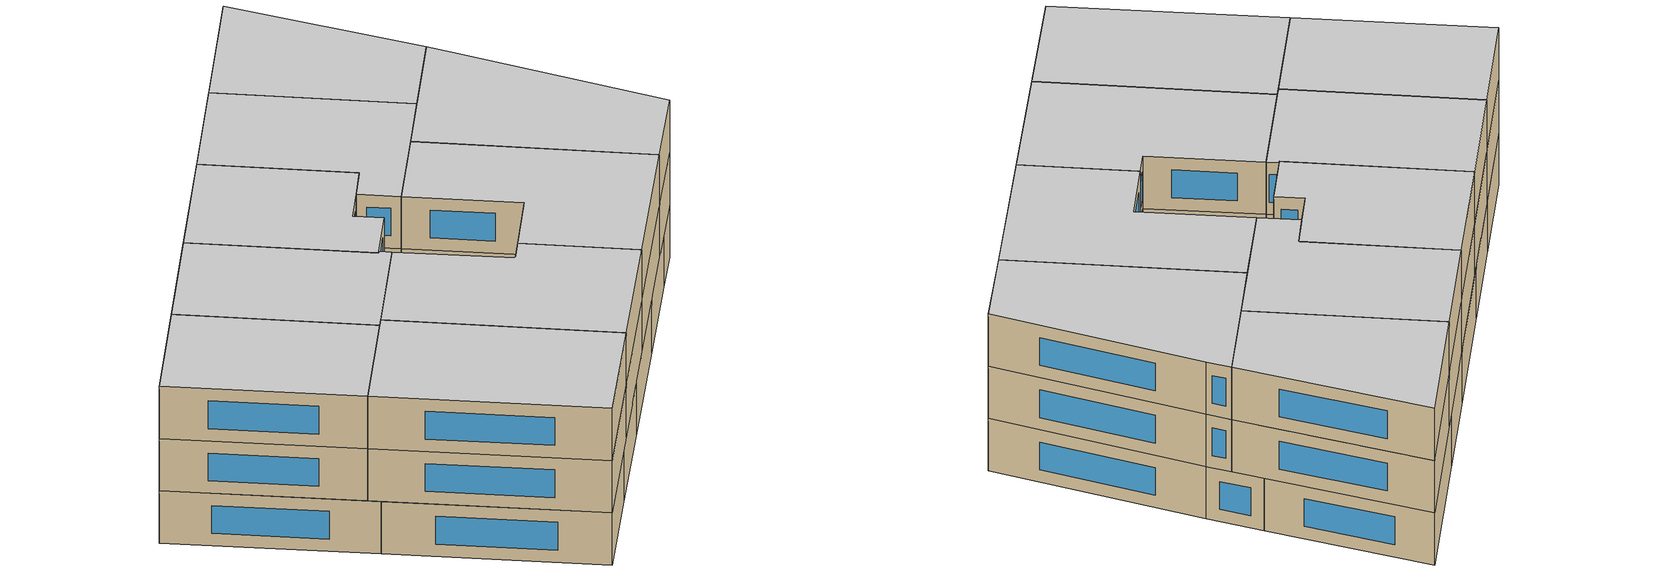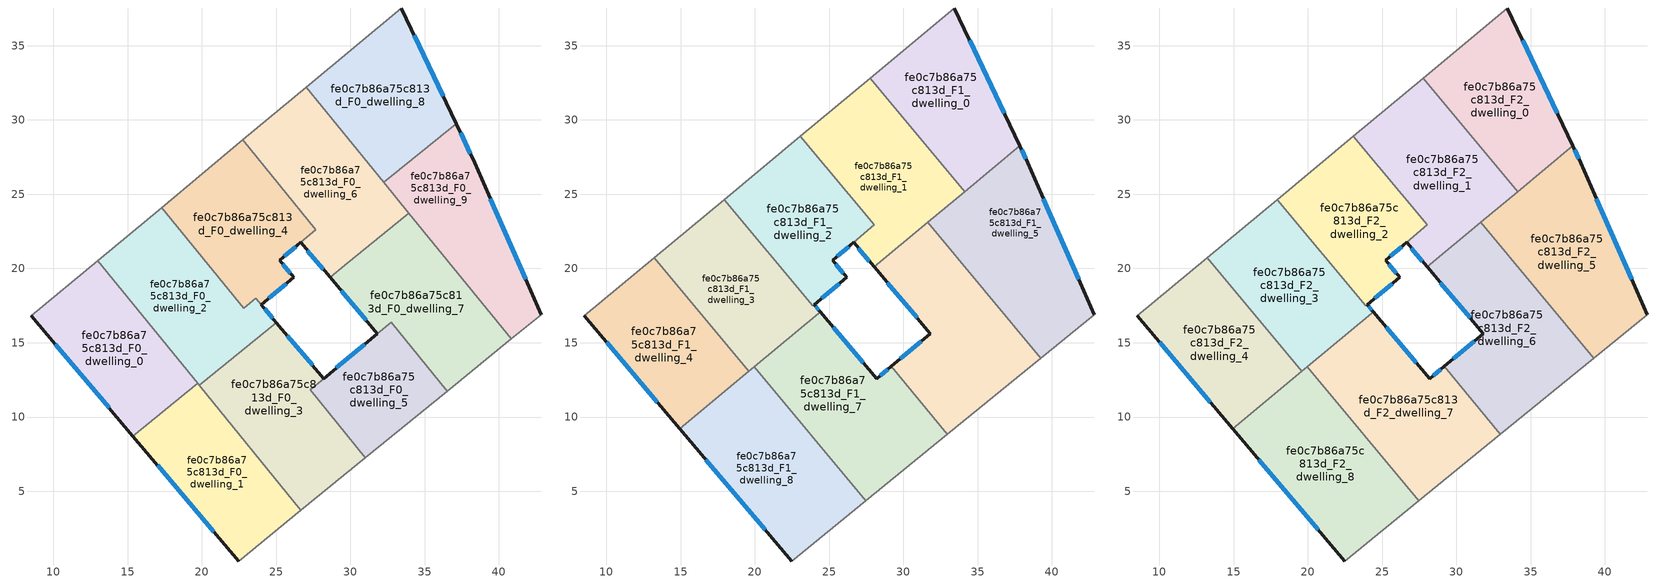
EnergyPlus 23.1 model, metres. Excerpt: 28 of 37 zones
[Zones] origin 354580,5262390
fe0c7b86a75c813d_F0_dwelling_0
 floor ground (EU_floor_Construction): 12.99,20.52 19.72,12.26 15.36,8.71 8.52,16.81 z0
 wall outside (EU_wall_Construction): 8.52,16.81 15.36,8.71 z0:3
 wall adiabatic (EU_wall_Construction): 12.99,20.52 8.52,16.81 z0:3
 wall to fe0c7b86a75c813d_F0_dwelling_1 (EU_wall_Construction): 15.36,8.71 19.72,12.26 z0:3
 wall to fe0c7b86a75c813d_F0_dwelling_2 (EU_wall_Construction): 19.72,12.26 12.99,20.52 z0:3
 window (EU_Window_Construction): 10.13,14.91 13.76,10.62 z0.7:2.3
 ceiling adiabatic (EU_roof_Construction): 19.72,12.26 19.26,12.81 14.94,9.22 15.36,8.72 z3
fe0c7b86a75c813d_F0_dwelling_1
 floor ground (EU_floor_Construction): 19.72,12.26 26.66,3.72 22.47,0.31 15.36,8.71 z0
 wall outside (EU_wall_Construction): 15.36,8.71 22.47,0.31 z0:3
 wall adiabatic (EU_wall_Construction): 22.47,0.31 26.66,3.72 z0:3
 wall to fe0c7b86a75c813d_F0_dwelling_3 (EU_wall_Construction): 26.66,3.72 19.82,12.13 z0:3
 wall to fe0c7b86a75c813d_F0_dwelling_2 (EU_wall_Construction): 19.82,12.13 19.71,12.26 z0:3
 window (EU_Window_Construction): 17.03,6.74 20.8,2.28 z0.7:2.3
 ceiling adiabatic (EU_roof_Construction): 26.66,3.72 19.72,12.26 15.36,8.72 22.47,0.31 z3
fe0c7b86a75c813d_F0_dwelling_2
 floor ground (EU_floor_Construction): 23.63,17.99 23.99,17.56 25.01,16.36 19.82,12.13 12.99,20.52 17.28,24.1 22.81,17.32 z0
 wall outside (EU_wall_Construction): 25.01,16.36 23.99,17.56 z0:3
 wall adiabatic (EU_wall_Construction): 17.28,24.1 12.99,20.52 z0:3
 wall to fe0c7b86a75c813d_F0_dwelling_4 (EU_wall_Construction): 23.99,17.56 23.63,17.99 22.81,17.32 17.28,24.1 z0:3
 wall to fe0c7b86a75c813d_F0_dwelling_3 (EU_wall_Construction): 19.82,12.13 25.01,16.36 z0:3
 window (EU_Window_Construction): 24.77,16.64 24.23,17.28 z0.7:2.3
fe0c7b86a75c813d_F0_dwelling_3
 floor ground (EU_floor_Construction): 28.2,12.58 27.28,11.82 31,7.25 26.66,3.72 19.82,12.13 25.01,16.36 z0
 wall outside (EU_wall_Construction): 28.2,12.58 25.01,16.36 z0:3
 wall to fe0c7b86a75c813d_F0_dwelling_5 (EU_wall_Construction): 31,7.25 27.28,11.82 28.2,12.58 z0:3
 wall adiabatic (EU_wall_Construction): 26.66,3.72 31,7.25 z0:3
 window (EU_Window_Construction): 27.45,13.47 25.76,15.47 z0.7:2.3
fe0c7b86a75c813d_F0_dwelling_4
 floor ground (EU_floor_Construction): 22.76,28.65 27.67,22.62 25.23,20.55 26.19,19.41 23.99,17.56 23.63,17.99 22.81,17.32 17.28,24.1 z0
 wall outside (EU_wall_Construction): 23.99,17.56 26.19,19.41 25.23,20.55 26.64,21.75 z0:3
 wall adiabatic (EU_wall_Construction): 22.76,28.65 17.28,24.1 z0:3
 wall to fe0c7b86a75c813d_F0_dwelling_6 (EU_wall_Construction): 26.64,21.75 27.67,22.62 22.76,28.65 z0:3
 window (EU_Window_Construction): 25.97,19.68 25.45,20.28 / 24.51,17.99 25.68,18.97 / 25.56,20.84 26.31,21.47 z0.7:2.3
fe0c7b86a75c813d_F0_dwelling_5
 floor ground (EU_floor_Construction): 32.74,16.39 36.52,11.75 31,7.25 27.28,11.82 z0
 wall outside (EU_wall_Construction): 31.81,15.62 28.2,12.59 z0:3
 wall to fe0c7b86a75c813d_F0_dwelling_7 (EU_wall_Construction): 36.52,11.75 32.74,16.39 31.82,15.62 z0:3
 wall adiabatic (EU_wall_Construction): 31,7.25 36.52,11.75 z0:3
 window (EU_Window_Construction): 30.97,14.91 29.05,13.3 z0.7:2.3
fe0c7b86a75c813d_F0_dwelling_6
 floor ground (EU_floor_Construction): 27.03,32.21 33.94,23.72 28.63,19.4 26.64,21.75 27.67,22.62 22.76,28.65 z0
 wall outside (EU_wall_Construction): 26.64,21.75 28.63,19.4 z0:3
 wall adiabatic (EU_wall_Construction): 27.03,32.21 22.76,28.65 z0:3
 wall to fe0c7b86a75c813d_F0_dwelling_8 (EU_wall_Construction): 32.25,25.79 27.03,32.21 z0:3
 wall to fe0c7b86a75c813d_F0_dwelling_7 (EU_wall_Construction): 28.63,19.39 29.63,20.21 33.94,23.72 z0:3
 wall to fe0c7b86a75c813d_F0_dwelling_9 (EU_wall_Construction): 33.94,23.72 32.25,25.79 z0:3
 window (EU_Window_Construction): 27.11,21.2 28.16,19.95 z0.7:2.3
fe0c7b86a75c813d_F0_dwelling_7
 floor ground (EU_floor_Construction): 33.94,23.72 40.83,15.26 36.52,11.75 32.74,16.39 31.82,15.62 28.63,19.39 29.63,20.21 z0
 wall outside (EU_wall_Construction): 28.63,19.39 31.82,15.62 z0:3
 wall adiabatic (EU_wall_Construction): 36.52,11.75 40.83,15.26 z0:3
 wall to fe0c7b86a75c813d_F0_dwelling_9 (EU_wall_Construction): 40.83,15.26 33.94,23.72 z0:3
 window (EU_Window_Construction): 29.38,18.51 31.07,16.51 z0.7:2.3
fe0c7b86a75c813d_F0_dwelling_8
 floor ground (EU_floor_Construction): 33.43,37.53 37.12,29.75 32.25,25.79 27.03,32.21 z0
 wall outside (EU_wall_Construction): 37.12,29.75 33.43,37.53 z0:3
 wall adiabatic (EU_wall_Construction): 33.43,37.53 27.03,32.21 z0:3
 wall to fe0c7b86a75c813d_F0_dwelling_9 (EU_wall_Construction): 32.25,25.79 37.12,29.75 z0:3
 window (EU_Window_Construction): 36.25,31.58 34.3,35.7 z0.7:2.3
fe0c7b86a75c813d_F0_dwelling_9
 floor ground (EU_floor_Construction): 38.37,27.1 42.84,16.89 40.83,15.26 32.25,25.79 37.12,29.75 z0
 wall outside (EU_wall_Construction): 42.84,16.89 38.37,27.1 37.12,29.75 z0:3
 wall adiabatic (EU_wall_Construction): 40.83,15.26 42.84,16.89 z0:3
 window (EU_Window_Construction): 38.08,27.72 37.41,29.13 / 41.79,19.29 39.42,24.7 z0.7:2.3
fe0c7b86a75c813d_F1_dwelling_0
 floor to fe0c7b86a75c813d_F0_dwelling_8 (EU_floor_Construction): 33.43,37.53 37.12,29.75 33.06,26.45 27.76,32.81 z3
 floor to fe0c7b86a75c813d_F0_dwelling_9 (EU_floor_Construction): 37.12,29.75 37.83,28.25 34.12,25.17 33.06,26.45 z3
 wall outside (EU_wall_Construction): 37.83,28.25 33.43,37.53 z3:6
 wall adiabatic (EU_wall_Construction): 33.43,37.53 27.76,32.81 z3:6
 wall to fe0c7b86a75c813d_F1_dwelling_1 (EU_wall_Construction): 27.76,32.81 34.12,25.17 z3:6
 wall to fe0c7b86a75c813d_F1_dwelling_5 (EU_wall_Construction): 34.12,25.17 37.83,28.25 z3:6
 window (EU_Window_Construction): 36.79,30.43 34.46,35.35 z3.7:5.3
fe0c7b86a75c813d_F1_dwelling_1
 floor to fe0c7b86a75c813d_F0_dwelling_6 (EU_floor_Construction): 27.03,32.21 33.31,24.5 28.03,20.11 26.64,21.75 27.67,22.62 28.04,22.94 23.07,28.91 z3
 floor to fe0c7b86a75c813d_F0_dwelling_8 (EU_floor_Construction): 27.76,32.81 33.06,26.45 32.25,25.79 27.03,32.21 z3
 floor to fe0c7b86a75c813d_F0_dwelling_9 (EU_floor_Construction): 33.06,26.45 34.12,25.17 33.31,24.5 32.25,25.79 z3
 wall outside (EU_wall_Construction): 26.64,21.75 28.03,20.11 z3:6
 wall to fe0c7b86a75c813d_F1_dwelling_2 (EU_wall_Construction): 23.07,28.91 28.04,22.94 26.64,21.75 z3:6
 wall adiabatic (EU_wall_Construction): 27.76,32.81 23.07,28.91 z3:6
 wall to fe0c7b86a75c813d_F1_dwelling_6 (EU_wall_Construction): 28.03,20.11 31.64,23.1 z3:6
 wall to fe0c7b86a75c813d_F1_dwelling_5 (EU_wall_Construction): 31.64,23.11 34.12,25.17 z3:6
 window (EU_Window_Construction): 26.97,21.37 27.71,20.49 z3.7:5.3
fe0c7b86a75c813d_F1_dwelling_2
 floor to fe0c7b86a75c813d_F0_dwelling_4 (EU_floor_Construction): 22.76,28.65 27.67,22.62 25.23,20.55 26.19,19.41 23.99,17.56 23.63,17.99 23.53,17.91 17.93,24.64 z3
 floor to fe0c7b86a75c813d_F0_dwelling_6 (EU_floor_Construction): 23.07,28.91 28.04,22.94 27.67,22.62 22.76,28.65 z3
 floor to fe0c7b86a75c813d_F0_dwelling_2 (EU_floor_Construction): 23.63,17.99 23.99,17.56 23.89,17.47 23.53,17.91 z3
 wall outside (EU_wall_Construction): 23.99,17.56 26.19,19.41 25.23,20.55 26.64,21.75 z3:6
 wall adiabatic (EU_wall_Construction): 23.07,28.91 17.93,24.64 z3:6
 wall to fe0c7b86a75c813d_F1_dwelling_3 (EU_wall_Construction): 23.89,17.47 23.99,17.56 / 17.93,24.64 23.89,17.48 z3:6
 window (EU_Window_Construction): 25.97,19.68 25.45,20.28 / 24.51,18 25.68,18.97 / 25.56,20.84 26.31,21.47 z3.7:5.3
fe0c7b86a75c813d_F1_dwelling_3
 floor to fe0c7b86a75c813d_F0_dwelling_2 (EU_floor_Construction): 23.53,17.91 23.89,17.47 23.99,17.56 24.4,17.08 24.29,16.99 19.6,13.09 13.24,20.74 17.29,24.1 22.81,17.32 z3
 floor to fe0c7b86a75c813d_F0_dwelling_4 (EU_floor_Construction): 17.93,24.64 23.53,17.91 22.81,17.32 17.29,24.1 z3
 wall outside (EU_wall_Construction): 24.4,17.08 23.99,17.56 z3:6
 wall to fe0c7b86a75c813d_F1_dwelling_4 (EU_wall_Construction): 13.24,20.74 19.6,13.09 z3:6
 wall adiabatic (EU_wall_Construction): 17.93,24.64 13.24,20.74 z3:6
 wall to fe0c7b86a75c813d_F1_dwelling_7 (EU_wall_Construction): 19.96,13.39 24.29,16.99 24.4,17.08 z3:6
 wall to fe0c7b86a75c813d_F1_dwelling_8 (EU_wall_Construction): 19.6,13.09 19.96,13.39 z3:6
 window (EU_Window_Construction): 24.3,17.19 24.09,17.45 z3.7:5.3
fe0c7b86a75c813d_F1_dwelling_4
 floor to fe0c7b86a75c813d_F0_dwelling_0 (EU_floor_Construction): 12.99,20.52 19.26,12.81 14.94,9.22 8.52,16.81 z3
 floor to fe0c7b86a75c813d_F0_dwelling_2 (EU_floor_Construction): 13.24,20.74 19.6,13.09 19.26,12.81 12.99,20.52 z3
 wall outside (EU_wall_Construction): 8.52,16.81 14.94,9.22 z3:6
 wall adiabatic (EU_wall_Construction): 13.24,20.74 8.52,16.81 z3:6
 wall to fe0c7b86a75c813d_F1_dwelling_8 (EU_wall_Construction): 14.94,9.22 19.6,13.09 z3:6
 window (EU_Window_Construction): 10.03,15.03 13.43,11 z3.7:5.3
fe0c7b86a75c813d_F1_dwelling_5
 floor to fe0c7b86a75c813d_F0_dwelling_9 (EU_floor_Construction): 38.37,27.1 42.84,16.89 40.83,15.26 33.31,24.5 37.83,28.25 z3
 floor to fe0c7b86a75c813d_F0_dwelling_6 (EU_floor_Construction): 33.31,24.5 33.94,23.72 32.26,22.35 31.64,23.1 z3
 floor to fe0c7b86a75c813d_F0_dwelling_7 (EU_floor_Construction): 33.94,23.72 40.83,15.26 39.24,13.96 32.26,22.35 z3
 wall outside (EU_wall_Construction): 42.84,16.89 38.37,27.1 37.83,28.25 z3:6
 wall adiabatic (EU_wall_Construction): 39.24,13.96 42.84,16.89 z3:6
 wall to fe0c7b86a75c813d_F1_dwelling_6 (EU_wall_Construction): 31.64,23.11 39.24,13.96 z3:6
 window (EU_Window_Construction): 38.24,27.37 37.95,27.98 / 41.79,19.29 39.42,24.7 z3.7:5.3
fe0c7b86a75c813d_F1_dwelling_6
 floor to fe0c7b86a75c813d_F0_dwelling_5 (EU_floor_Construction): 32.74,16.39 36.52,11.75 32.96,8.85 29.17,13.4 z3
 floor to fe0c7b86a75c813d_F0_dwelling_7 (EU_floor_Construction): 32.26,22.35 39.24,13.96 36.52,11.75 32.74,16.39 31.82,15.62 28.63,19.39 29.63,20.21 z3
 floor to fe0c7b86a75c813d_F0_dwelling_6 (EU_floor_Construction): 31.64,23.1 32.26,22.35 28.63,19.4 28.03,20.11 z3
 wall outside (EU_wall_Construction): 28.03,20.11 31.82,15.62 29.17,13.4 z3:6
 wall adiabatic (EU_wall_Construction): 32.96,8.85 39.24,13.96 z3:6
 wall to fe0c7b86a75c813d_F1_dwelling_7 (EU_wall_Construction): 29.17,13.4 32.96,8.85 z3:6
 window (EU_Window_Construction): 28.92,19.05 30.93,16.67 / 31.2,15.1 29.79,13.92 z3.7:5.3
fe0c7b86a75c813d_F1_dwelling_7
 floor to fe0c7b86a75c813d_F0_dwelling_3 (EU_floor_Construction): 28.2,12.58 27.28,11.82 31,7.26 27.46,4.37 20.53,12.71 25.01,16.36 z3
 floor to fe0c7b86a75c813d_F0_dwelling_5 (EU_floor_Construction): 29.17,13.4 32.96,8.85 31,7.26 27.28,11.82 z3
 floor to fe0c7b86a75c813d_F0_dwelling_2 (EU_floor_Construction): 24.4,17.08 25.01,16.36 20.53,12.71 19.96,13.39 z3
 wall outside (EU_wall_Construction): 29.17,13.4 28.2,12.58 24.4,17.08 z3:6
 wall adiabatic (EU_wall_Construction): 27.46,4.37 32.96,8.85 z3:6
 wall to fe0c7b86a75c813d_F1_dwelling_8 (EU_wall_Construction): 19.96,13.39 27.46,4.37 z3:6
 window (EU_Window_Construction): 27.31,13.64 25.29,16.03 / 28.94,13.21 28.43,12.78 z3.7:5.3
fe0c7b86a75c813d_F1_dwelling_8
 floor to fe0c7b86a75c813d_F0_dwelling_3 (EU_floor_Construction): 20.53,12.71 27.46,4.37 26.66,3.72 19.82,12.13 z3
 floor to fe0c7b86a75c813d_F0_dwelling_2 (EU_floor_Construction): 19.96,13.39 20.53,12.71 19.82,12.13 19.26,12.81 z3
 floor adiabatic (EU_floor_Construction): 19.26,12.81 26.66,3.72 27.46,4.37 22.47,0.31 14.94,9.22 z3
 wall outside (EU_wall_Construction): 14.94,9.22 22.47,0.31 z3:6
 wall adiabatic (EU_wall_Construction): 22.47,0.31 27.46,4.37 z3:6
 window (EU_Window_Construction): 16.71,7.12 20.7,2.4 z3.7:5.3
fe0c7b86a75c813d_F2_dwelling_0
 floor to fe0c7b86a75c813d_F1_dwelling_0 (EU_floor_Construction): 33.43,37.53 37.83,28.25 34.12,25.17 27.76,32.81 z6
 wall outside (EU_wall_Construction): 37.83,28.25 33.43,37.53 z6:9
 wall adiabatic (EU_wall_Construction): 33.43,37.53 27.76,32.81 z6:9
 wall to fe0c7b86a75c813d_F2_dwelling_1 (EU_wall_Construction): 27.76,32.81 34.12,25.17 z6:9
 wall to fe0c7b86a75c813d_F2_dwelling_5 (EU_wall_Construction): 34.12,25.17 37.83,28.25 z6:9
 window (EU_Window_Construction): 36.79,30.43 34.46,35.35 z6.7:8.3
 ceiling to fe0c7b86a75c813d_F3_dwelling_0 (EU_floor_Construction): 37.83,28.25 33.43,37.53 27.76,32.81 34.12,25.17 z9
fe0c7b86a75c813d_F2_dwelling_1
 floor to fe0c7b86a75c813d_F1_dwelling_1 (EU_floor_Construction): 27.76,32.81 34.12,25.17 28.03,20.11 26.64,21.75 28.04,22.94 23.07,28.91 z6
 wall outside (EU_wall_Construction): 26.64,21.75 28.03,20.11 z6:9
 wall to fe0c7b86a75c813d_F2_dwelling_2 (EU_wall_Construction): 23.07,28.91 28.04,22.94 26.64,21.75 z6:9
 wall adiabatic (EU_wall_Construction): 27.76,32.81 23.07,28.91 z6:9
 wall to fe0c7b86a75c813d_F2_dwelling_6 (EU_wall_Construction): 28.03,20.11 31.64,23.1 z6:9
 wall to fe0c7b86a75c813d_F2_dwelling_5 (EU_wall_Construction): 31.64,23.11 34.12,25.17 z6:9
 window (EU_Window_Construction): 26.97,21.37 27.71,20.49 z6.7:8.3
 ceiling to fe0c7b86a75c813d_F3_dwelling_1 (EU_floor_Construction): 34.12,25.17 27.76,32.81 23.07,28.91 28.04,22.94 26.64,21.75 28.03,20.11 z9
fe0c7b86a75c813d_F2_dwelling_2
 floor to fe0c7b86a75c813d_F1_dwelling_2 (EU_floor_Construction): 23.07,28.91 28.04,22.94 25.23,20.55 26.19,19.41 23.99,17.56 23.89,17.47 17.93,24.64 z6
 wall outside (EU_wall_Construction): 23.99,17.56 26.19,19.41 25.23,20.55 26.64,21.75 z6:9
 wall adiabatic (EU_wall_Construction): 23.07,28.91 17.93,24.64 z6:9
 wall to fe0c7b86a75c813d_F2_dwelling_3 (EU_wall_Construction): 23.89,17.47 23.99,17.56 / 17.93,24.64 23.89,17.48 z6:9
 window (EU_Window_Construction): 25.97,19.68 25.45,20.28 / 24.51,18 25.68,18.97 / 25.56,20.84 26.31,21.47 z6.7:8.3
 ceiling to fe0c7b86a75c813d_F3_dwelling_2 (EU_floor_Construction): 26.19,19.41 25.23,20.55 28.04,22.94 23.07,28.91 17.93,24.64 23.89,17.47 23.99,17.56 z9
fe0c7b86a75c813d_F2_dwelling_3
 floor to fe0c7b86a75c813d_F1_dwelling_3 (EU_floor_Construction): 17.93,24.64 23.89,17.47 23.99,17.56 24.4,17.08 24.29,16.99 19.6,13.09 13.24,20.74 z6
 wall outside (EU_wall_Construction): 24.4,17.08 23.99,17.56 z6:9
 wall to fe0c7b86a75c813d_F2_dwelling_4 (EU_wall_Construction): 13.24,20.74 19.6,13.09 z6:9
 wall adiabatic (EU_wall_Construction): 17.93,24.64 13.24,20.74 z6:9
 wall to fe0c7b86a75c813d_F2_dwelling_7 (EU_wall_Construction): 19.96,13.39 24.29,16.99 24.4,17.08 z6:9
 wall to fe0c7b86a75c813d_F2_dwelling_8 (EU_wall_Construction): 19.6,13.09 19.96,13.39 z6:9
 window (EU_Window_Construction): 24.3,17.19 24.09,17.45 z6.7:8.3
 ceiling to fe0c7b86a75c813d_F3_dwelling_3 (EU_floor_Construction): 24.29,16.99 24.4,17.08 23.99,17.56 23.89,17.47 17.93,24.64 13.24,20.74 19.6,13.09 z9
fe0c7b86a75c813d_F2_dwelling_4
 floor to fe0c7b86a75c813d_F1_dwelling_4 (EU_floor_Construction): 13.24,20.74 19.6,13.09 14.94,9.22 8.52,16.81 z6
 wall outside (EU_wall_Construction): 8.52,16.81 14.94,9.22 z6:9
 wall adiabatic (EU_wall_Construction): 13.24,20.74 8.52,16.81 z6:9
 wall to fe0c7b86a75c813d_F2_dwelling_8 (EU_wall_Construction): 14.94,9.22 19.6,13.09 z6:9
 window (EU_Window_Construction): 10.03,15.03 13.43,11 z6.7:8.3
 ceiling to fe0c7b86a75c813d_F3_dwelling_4 (EU_floor_Construction): 19.6,13.09 13.24,20.74 8.52,16.81 14.94,9.22 z9
fe0c7b86a75c813d_F2_dwelling_5
 floor to fe0c7b86a75c813d_F1_dwelling_5 (EU_floor_Construction): 38.37,27.1 42.84,16.89 39.24,13.96 31.64,23.11 37.83,28.25 z6
 wall outside (EU_wall_Construction): 42.84,16.89 38.37,27.1 37.83,28.25 z6:9
 wall adiabatic (EU_wall_Construction): 39.24,13.96 42.84,16.89 z6:9
 wall to fe0c7b86a75c813d_F2_dwelling_6 (EU_wall_Construction): 31.64,23.11 39.24,13.96 z6:9
 window (EU_Window_Construction): 38.24,27.37 37.95,27.98 / 41.79,19.29 39.42,24.7 z6.7:8.3
 ceiling to fe0c7b86a75c813d_F3_dwelling_5 (EU_floor_Construction): 42.84,16.89 38.37,27.1 37.83,28.25 31.64,23.11 39.24,13.96 z9
fe0c7b86a75c813d_F2_dwelling_6
 floor to fe0c7b86a75c813d_F1_dwelling_6 (EU_floor_Construction): 31.64,23.11 39.24,13.96 32.96,8.85 29.17,13.4 31.82,15.62 28.03,20.11 z6
 wall outside (EU_wall_Construction): 28.03,20.11 31.82,15.62 29.17,13.4 z6:9
 wall adiabatic (EU_wall_Construction): 32.96,8.85 39.24,13.96 z6:9
 wall to fe0c7b86a75c813d_F2_dwelling_7 (EU_wall_Construction): 29.17,13.4 32.96,8.85 z6:9
 window (EU_Window_Construction): 28.92,19.05 30.93,16.67 / 31.2,15.1 29.79,13.92 z6.7:8.3
 ceiling to fe0c7b86a75c813d_F3_dwelling_6 (EU_floor_Construction): 39.24,13.96 31.64,23.11 28.03,20.11 31.82,15.62 29.17,13.4 32.96,8.85 z9
fe0c7b86a75c813d_F2_dwelling_7
 floor to fe0c7b86a75c813d_F1_dwelling_7 (EU_floor_Construction): 29.17,13.4 32.96,8.85 27.46,4.37 19.96,13.39 24.4,17.08 28.2,12.58 z6
 wall outside (EU_wall_Construction): 29.17,13.4 28.2,12.58 24.4,17.08 z6:9
 wall adiabatic (EU_wall_Construction): 27.46,4.37 32.96,8.85 z6:9
 wall to fe0c7b86a75c813d_F2_dwelling_8 (EU_wall_Construction): 19.96,13.39 27.46,4.37 z6:9
 window (EU_Window_Construction): 27.31,13.64 25.29,16.03 / 28.94,13.21 28.43,12.78 z6.7:8.3
 ceiling to fe0c7b86a75c813d_F3_dwelling_7 (EU_floor_Construction): 32.96,8.85 29.17,13.4 28.2,12.58 24.4,17.08 19.96,13.39 27.46,4.37 z9
fe0c7b86a75c813d_F2_dwelling_8
 floor to fe0c7b86a75c813d_F1_dwelling_8 (EU_floor_Construction): 19.96,13.39 27.46,4.37 22.47,0.31 14.94,9.22 z6
 wall outside (EU_wall_Construction): 14.94,9.22 22.47,0.31 z6:9
 wall adiabatic (EU_wall_Construction): 22.47,0.31 27.46,4.37 z6:9
 window (EU_Window_Construction): 16.71,7.12 20.7,2.4 z6.7:8.3
 ceiling to fe0c7b86a75c813d_F3_dwelling_8 (EU_floor_Construction): 27.46,4.37 19.96,13.39 14.94,9.22 22.47,0.31 z9
[Building]
EU S2 Campaign: North Axis=0; Terrain=City; Solar Distribution=FullExterior
[Site:Location]
Budapest.Ferenc.Liszt.Intl.AP: Latitude=47.437; Longitude=19.256; Time Zone=1; Elevation=185
[SizingPeriod:WeatherFileDays]
AnnualSizingPeriod: Begin Month=1; Begin Day of Month=1; End Month=12; End Day of Month=31; Day of Week for Start Day=Monday; Use Weather File Daylight Saving Period=No; Use Weather File Rain and Snow Indicators=No
[MATERIAL]
EU_InternalMass_Material: Roughness=MediumRough; Thickness=0.1; Conductivity=1; Density=1800; Specific Heat=900; Thermal Absorptance=0.9; Solar Absorptance=0.7; Visible Absorptance=0.7
[MATERIAL:NOMASS] Roughness=MediumRough; Thermal Absorptance=0.9; Solar Absorptance=0.7; Visible Absorptance=0.7
Name | Thermal Resistance
EU_wall_NoMass | 0.832559
EU_roof_NoMass | 1.39638
EU_floor_NoMass | 0.872794
[WINDOWMATERIAL:SIMPLEGLAZINGSYSTEM]
EU_Window_SimpleGlazing: UFactor=2.79869; Solar Heat Gain Coefficient=0.75; Visible Transmittance=0.75
[CONSTRUCTION]
EU_wall_Construction: EU_wall_NoMass
EU_roof_Construction: EU_roof_NoMass
EU_floor_Construction: EU_floor_NoMass
EU_Window_Construction: EU_Window_SimpleGlazing
EU_InternalMass_Construction: EU_InternalMass_Material
[ZONE] Type=1; Multiplier=1; Ceiling Height=autocalculate; Floor Area=autocalculate; Part of Total Floor Area=Yes
Name | Volume
fe0c7b86a75c813d_F0_dwelling_0 | 181.958
fe0c7b86a75c813d_F1_dwelling_0; fe0c7b86a75c813d_F2_dwelling_0 | 181.955
fe0c7b86a75c813d_F0_dwelling_1 | 181.969
fe0c7b86a75c813d_F1_dwelling_1; fe0c7b86a75c813d_F2_dwelling_1 | 193.809
fe0c7b86a75c813d_F0_dwelling_2 | 188.947
fe0c7b86a75c813d_F1_dwelling_2; fe0c7b86a75c813d_F2_dwelling_2 | 169.833
fe0c7b86a75c813d_F0_dwelling_3 | 198.896
fe0c7b86a75c813d_F1_dwelling_3; fe0c7b86a75c813d_F2_dwelling_3 | 182.23
fe0c7b86a75c813d_F0_dwelling_4 | 182.465
fe0c7b86a75c813d_F1_dwelling_4; fe0c7b86a75c813d_F2_dwelling_4 | 181.932
fe0c7b86a75c813d_F0_dwelling_5 | 126.778
fe0c7b86a75c813d_F1_dwelling_5; fe0c7b86a75c813d_F2_dwelling_5 | 227.448
fe0c7b86a75c813d_F0_dwelling_6 | 194.213
fe0c7b86a75c813d_F1_dwelling_6; fe0c7b86a75c813d_F2_dwelling_6 | 227.433
fe0c7b86a75c813d_F0_dwelling_7 | 200.399
fe0c7b86a75c813d_F1_dwelling_7; fe0c7b86a75c813d_F2_dwelling_7 | 227.423
fe0c7b86a75c813d_F0_dwelling_8 | 181.935
fe0c7b86a75c813d_F1_dwelling_8; fe0c7b86a75c813d_F2_dwelling_8 | 227.442
fe0c7b86a75c813d_F0_dwelling_9 | 181.937
[INTERNALMASS] Construction=EU_InternalMass_Construction
Name | Zone or ZoneList | Surface Area
fe0c7b86a75c813d_F0_dwelling_0_EU_InternalMass | fe0c7b86a75c813d_F0_dwelling_0 | 60.6526
fe0c7b86a75c813d_F0_dwelling_1_EU_InternalMass | fe0c7b86a75c813d_F0_dwelling_1 | 60.6565
fe0c7b86a75c813d_F0_dwelling_2_EU_InternalMass | fe0c7b86a75c813d_F0_dwelling_2 | 63
fe0c7b86a75c813d_F0_dwelling_3_EU_InternalMass | fe0c7b86a75c813d_F0_dwelling_3 | 66.2989
fe0c7b86a75c813d_F0_dwelling_4_EU_InternalMass | fe0c7b86a75c813d_F0_dwelling_4 | 60.8224
fe0c7b86a75c813d_F0_dwelling_5_EU_InternalMass | fe0c7b86a75c813d_F0_dwelling_5 | 42.2548
fe0c7b86a75c813d_F0_dwelling_6_EU_InternalMass | fe0c7b86a75c813d_F0_dwelling_6 | 64.7386
fe0c7b86a75c813d_F0_dwelling_7_EU_InternalMass | fe0c7b86a75c813d_F0_dwelling_7 | 66.8032
fe0c7b86a75c813d_F0_dwelling_8_EU_InternalMass | fe0c7b86a75c813d_F0_dwelling_8 | 60.6449
fe0c7b86a75c813d_F0_dwelling_9_EU_InternalMass | fe0c7b86a75c813d_F0_dwelling_9 | 60.6453
fe0c7b86a75c813d_F1_dwelling_0_EU_InternalMass | fe0c7b86a75c813d_F1_dwelling_0 | 60.6516
fe0c7b86a75c813d_F1_dwelling_1_EU_InternalMass | fe0c7b86a75c813d_F1_dwelling_1 | 64.6031
fe0c7b86a75c813d_F1_dwelling_2_EU_InternalMass | fe0c7b86a75c813d_F1_dwelling_2 | 56.6114
fe0c7b86a75c813d_F1_dwelling_3_EU_InternalMass | fe0c7b86a75c813d_F1_dwelling_3 | 60.7434
fe0c7b86a75c813d_F1_dwelling_4_EU_InternalMass | fe0c7b86a75c813d_F1_dwelling_4 | 60.6442
fe0c7b86a75c813d_F1_dwelling_5_EU_InternalMass | fe0c7b86a75c813d_F1_dwelling_5 | 75.8161
fe0c7b86a75c813d_F1_dwelling_6_EU_InternalMass | fe0c7b86a75c813d_F1_dwelling_6 | 75.8111
fe0c7b86a75c813d_F1_dwelling_7_EU_InternalMass | fe0c7b86a75c813d_F1_dwelling_7 | 75.8075
fe0c7b86a75c813d_F1_dwelling_8_EU_InternalMass | fe0c7b86a75c813d_F1_dwelling_8 | 75.8138
fe0c7b86a75c813d_F2_dwelling_0_EU_InternalMass | fe0c7b86a75c813d_F2_dwelling_0 | 60.6516
fe0c7b86a75c813d_F2_dwelling_1_EU_InternalMass | fe0c7b86a75c813d_F2_dwelling_1 | 64.6031
fe0c7b86a75c813d_F2_dwelling_2_EU_InternalMass | fe0c7b86a75c813d_F2_dwelling_2 | 56.6114
fe0c7b86a75c813d_F2_dwelling_3_EU_InternalMass | fe0c7b86a75c813d_F2_dwelling_3 | 60.7434
fe0c7b86a75c813d_F2_dwelling_4_EU_InternalMass | fe0c7b86a75c813d_F2_dwelling_4 | 60.6442
fe0c7b86a75c813d_F2_dwelling_5_EU_InternalMass | fe0c7b86a75c813d_F2_dwelling_5 | 75.8161
fe0c7b86a75c813d_F2_dwelling_6_EU_InternalMass | fe0c7b86a75c813d_F2_dwelling_6 | 75.8111
fe0c7b86a75c813d_F2_dwelling_7_EU_InternalMass | fe0c7b86a75c813d_F2_dwelling_7 | 75.8075
fe0c7b86a75c813d_F2_dwelling_8_EU_InternalMass | fe0c7b86a75c813d_F2_dwelling_8 | 75.8138
[OTHEREQUIPMENT] Fuel Type=Electricity; Design Level Calculation Method=Watts/Area; Power per Zone Floor Area=1; Fraction Latent=0; Fraction Radiant=0; Fraction Lost=0; Carbon Dioxide Generation Rate=0; EndUse Subcategory=EU_Step8_InternalGains
Name | Zone or ZoneList or Space or SpaceList | Schedule
EU_Step8_InternalGain_fe0c7b86a75c813d_F0_dwelling_0_f000 | fe0c7b86a75c813d_F0_dwelling_0 | EU_Step8_GainSchedule_fe0c7b86a75c813d_F0_dwelling_0_f000
EU_Step8_InternalGain_fe0c7b86a75c813d_F0_dwelling_1_f000 | fe0c7b86a75c813d_F0_dwelling_1 | EU_Step8_GainSchedule_fe0c7b86a75c813d_F0_dwelling_1_f000
EU_Step8_InternalGain_fe0c7b86a75c813d_F0_dwelling_2_f000 | fe0c7b86a75c813d_F0_dwelling_2 | EU_Step8_GainSchedule_fe0c7b86a75c813d_F0_dwelling_2_f000
EU_Step8_InternalGain_fe0c7b86a75c813d_F0_dwelling_3_f000 | fe0c7b86a75c813d_F0_dwelling_3 | EU_Step8_GainSchedule_fe0c7b86a75c813d_F0_dwelling_3_f000
EU_Step8_InternalGain_fe0c7b86a75c813d_F0_dwelling_4_f000 | fe0c7b86a75c813d_F0_dwelling_4 | EU_Step8_GainSchedule_fe0c7b86a75c813d_F0_dwelling_4_f000
EU_Step8_InternalGain_fe0c7b86a75c813d_F0_dwelling_5_f000 | fe0c7b86a75c813d_F0_dwelling_5 | EU_Step8_GainSchedule_fe0c7b86a75c813d_F0_dwelling_5_f000
EU_Step8_InternalGain_fe0c7b86a75c813d_F0_dwelling_6_f000 | fe0c7b86a75c813d_F0_dwelling_6 | EU_Step8_GainSchedule_fe0c7b86a75c813d_F0_dwelling_6_f000
EU_Step8_InternalGain_fe0c7b86a75c813d_F0_dwelling_7_f000 | fe0c7b86a75c813d_F0_dwelling_7 | EU_Step8_GainSchedule_fe0c7b86a75c813d_F0_dwelling_7_f000
EU_Step8_InternalGain_fe0c7b86a75c813d_F0_dwelling_8_f000 | fe0c7b86a75c813d_F0_dwelling_8 | EU_Step8_GainSchedule_fe0c7b86a75c813d_F0_dwelling_8_f000
EU_Step8_InternalGain_fe0c7b86a75c813d_F0_dwelling_9_f000 | fe0c7b86a75c813d_F0_dwelling_9 | EU_Step8_GainSchedule_fe0c7b86a75c813d_F0_dwelling_9_f000
EU_Step8_InternalGain_fe0c7b86a75c813d_F1_dwelling_0_f000 | fe0c7b86a75c813d_F1_dwelling_0 | EU_Step8_GainSchedule_fe0c7b86a75c813d_F1_dwelling_0_f000
EU_Step8_InternalGain_fe0c7b86a75c813d_F1_dwelling_1_f000 | fe0c7b86a75c813d_F1_dwelling_1 | EU_Step8_GainSchedule_fe0c7b86a75c813d_F1_dwelling_1_f000
EU_Step8_InternalGain_fe0c7b86a75c813d_F1_dwelling_2_f000 | fe0c7b86a75c813d_F1_dwelling_2 | EU_Step8_GainSchedule_fe0c7b86a75c813d_F1_dwelling_2_f000
EU_Step8_InternalGain_fe0c7b86a75c813d_F1_dwelling_3_f000 | fe0c7b86a75c813d_F1_dwelling_3 | EU_Step8_GainSchedule_fe0c7b86a75c813d_F1_dwelling_3_f000
EU_Step8_InternalGain_fe0c7b86a75c813d_F1_dwelling_4_f000 | fe0c7b86a75c813d_F1_dwelling_4 | EU_Step8_GainSchedule_fe0c7b86a75c813d_F1_dwelling_4_f000
EU_Step8_InternalGain_fe0c7b86a75c813d_F1_dwelling_5_f000 | fe0c7b86a75c813d_F1_dwelling_5 | EU_Step8_GainSchedule_fe0c7b86a75c813d_F1_dwelling_5_f000
EU_Step8_InternalGain_fe0c7b86a75c813d_F1_dwelling_6_f000 | fe0c7b86a75c813d_F1_dwelling_6 | EU_Step8_GainSchedule_fe0c7b86a75c813d_F1_dwelling_6_f000
EU_Step8_InternalGain_fe0c7b86a75c813d_F1_dwelling_7_f000 | fe0c7b86a75c813d_F1_dwelling_7 | EU_Step8_GainSchedule_fe0c7b86a75c813d_F1_dwelling_7_f000
EU_Step8_InternalGain_fe0c7b86a75c813d_F1_dwelling_8_f000 | fe0c7b86a75c813d_F1_dwelling_8 | EU_Step8_GainSchedule_fe0c7b86a75c813d_F1_dwelling_8_f000
EU_Step8_InternalGain_fe0c7b86a75c813d_F2_dwelling_0_f000 | fe0c7b86a75c813d_F2_dwelling_0 | EU_Step8_GainSchedule_fe0c7b86a75c813d_F2_dwelling_0_f000
EU_Step8_InternalGain_fe0c7b86a75c813d_F2_dwelling_1_f000 | fe0c7b86a75c813d_F2_dwelling_1 | EU_Step8_GainSchedule_fe0c7b86a75c813d_F2_dwelling_1_f000
EU_Step8_InternalGain_fe0c7b86a75c813d_F2_dwelling_2_f000 | fe0c7b86a75c813d_F2_dwelling_2 | EU_Step8_GainSchedule_fe0c7b86a75c813d_F2_dwelling_2_f000
EU_Step8_InternalGain_fe0c7b86a75c813d_F2_dwelling_3_f000 | fe0c7b86a75c813d_F2_dwelling_3 | EU_Step8_GainSchedule_fe0c7b86a75c813d_F2_dwelling_3_f000
EU_Step8_InternalGain_fe0c7b86a75c813d_F2_dwelling_4_f000 | fe0c7b86a75c813d_F2_dwelling_4 | EU_Step8_GainSchedule_fe0c7b86a75c813d_F2_dwelling_4_f000
EU_Step8_InternalGain_fe0c7b86a75c813d_F2_dwelling_5_f000 | fe0c7b86a75c813d_F2_dwelling_5 | EU_Step8_GainSchedule_fe0c7b86a75c813d_F2_dwelling_5_f000
EU_Step8_InternalGain_fe0c7b86a75c813d_F2_dwelling_6_f000 | fe0c7b86a75c813d_F2_dwelling_6 | EU_Step8_GainSchedule_fe0c7b86a75c813d_F2_dwelling_6_f000
EU_Step8_InternalGain_fe0c7b86a75c813d_F2_dwelling_7_f000 | fe0c7b86a75c813d_F2_dwelling_7 | EU_Step8_GainSchedule_fe0c7b86a75c813d_F2_dwelling_7_f000
EU_Step8_InternalGain_fe0c7b86a75c813d_F2_dwelling_8_f000 | fe0c7b86a75c813d_F2_dwelling_8 | EU_Step8_GainSchedule_fe0c7b86a75c813d_F2_dwelling_8_f000
[ZONEVENTILATION:DESIGNFLOWRATE] Schedule=EU_AlwaysOn; Design Flow Rate Calculation Method=AirChanges/Hour; Air Changes per Hour=0.475469; Ventilation Type=Natural; Fan Pressure Rise=0; Fan Total Efficiency=1; Constant Term Coefficient=1; Temperature Term Coefficient=0; Velocity Term Coefficient=0; Velocity Squared Term Coefficient=0; Minimum Indoor Temperature=-100; Maximum Indoor Temperature=100; Delta Temperature=-100; Minimum Outdoor Temperature=-100; Maximum Outdoor Temperature=100; Maximum Wind Speed=40
Name | Zone or ZoneList or Space or SpaceList
EU_ConstantAir_fe0c7b86a75c813d_F0_dwelling_0 | fe0c7b86a75c813d_F0_dwelling_0
EU_ConstantAir_fe0c7b86a75c813d_F0_dwelling_1 | fe0c7b86a75c813d_F0_dwelling_1
EU_ConstantAir_fe0c7b86a75c813d_F0_dwelling_2 | fe0c7b86a75c813d_F0_dwelling_2
EU_ConstantAir_fe0c7b86a75c813d_F0_dwelling_3 | fe0c7b86a75c813d_F0_dwelling_3
EU_ConstantAir_fe0c7b86a75c813d_F0_dwelling_4 | fe0c7b86a75c813d_F0_dwelling_4
EU_ConstantAir_fe0c7b86a75c813d_F0_dwelling_5 | fe0c7b86a75c813d_F0_dwelling_5
EU_ConstantAir_fe0c7b86a75c813d_F0_dwelling_6 | fe0c7b86a75c813d_F0_dwelling_6
EU_ConstantAir_fe0c7b86a75c813d_F0_dwelling_7 | fe0c7b86a75c813d_F0_dwelling_7
EU_ConstantAir_fe0c7b86a75c813d_F0_dwelling_8 | fe0c7b86a75c813d_F0_dwelling_8
EU_ConstantAir_fe0c7b86a75c813d_F0_dwelling_9 | fe0c7b86a75c813d_F0_dwelling_9
EU_ConstantAir_fe0c7b86a75c813d_F1_dwelling_0 | fe0c7b86a75c813d_F1_dwelling_0
EU_ConstantAir_fe0c7b86a75c813d_F1_dwelling_1 | fe0c7b86a75c813d_F1_dwelling_1
EU_ConstantAir_fe0c7b86a75c813d_F1_dwelling_2 | fe0c7b86a75c813d_F1_dwelling_2
EU_ConstantAir_fe0c7b86a75c813d_F1_dwelling_3 | fe0c7b86a75c813d_F1_dwelling_3
EU_ConstantAir_fe0c7b86a75c813d_F1_dwelling_4 | fe0c7b86a75c813d_F1_dwelling_4
EU_ConstantAir_fe0c7b86a75c813d_F1_dwelling_5 | fe0c7b86a75c813d_F1_dwelling_5
EU_ConstantAir_fe0c7b86a75c813d_F1_dwelling_6 | fe0c7b86a75c813d_F1_dwelling_6
EU_ConstantAir_fe0c7b86a75c813d_F1_dwelling_7 | fe0c7b86a75c813d_F1_dwelling_7
EU_ConstantAir_fe0c7b86a75c813d_F1_dwelling_8 | fe0c7b86a75c813d_F1_dwelling_8
EU_ConstantAir_fe0c7b86a75c813d_F2_dwelling_0 | fe0c7b86a75c813d_F2_dwelling_0
EU_ConstantAir_fe0c7b86a75c813d_F2_dwelling_1 | fe0c7b86a75c813d_F2_dwelling_1
EU_ConstantAir_fe0c7b86a75c813d_F2_dwelling_2 | fe0c7b86a75c813d_F2_dwelling_2
EU_ConstantAir_fe0c7b86a75c813d_F2_dwelling_3 | fe0c7b86a75c813d_F2_dwelling_3
EU_ConstantAir_fe0c7b86a75c813d_F2_dwelling_4 | fe0c7b86a75c813d_F2_dwelling_4
EU_ConstantAir_fe0c7b86a75c813d_F2_dwelling_5 | fe0c7b86a75c813d_F2_dwelling_5
EU_ConstantAir_fe0c7b86a75c813d_F2_dwelling_6 | fe0c7b86a75c813d_F2_dwelling_6
EU_ConstantAir_fe0c7b86a75c813d_F2_dwelling_7 | fe0c7b86a75c813d_F2_dwelling_7
EU_ConstantAir_fe0c7b86a75c813d_F2_dwelling_8 | fe0c7b86a75c813d_F2_dwelling_8
[HVACTEMPLATE:THERMOSTAT] Constant Heating Setpoint=20; Constant Cooling Setpoint=50
EU_HeatOnly_fe0c7b86a75c813d_F0_dwelling_0; EU_HeatOnly_fe0c7b86a75c813d_F0_dwelling_1; EU_HeatOnly_fe0c7b86a75c813d_F0_dwelling_2; EU_HeatOnly_fe0c7b86a75c813d_F0_dwelling_3; EU_HeatOnly_fe0c7b86a75c813d_F0_dwelling_4; EU_HeatOnly_fe0c7b86a75c813d_F0_dwelling_5; EU_HeatOnly_fe0c7b86a75c813d_F0_dwelling_6; EU_HeatOnly_fe0c7b86a75c813d_F0_dwelling_7; EU_HeatOnly_fe0c7b86a75c813d_F0_dwelling_8; EU_HeatOnly_fe0c7b86a75c813d_F0_dwelling_9; EU_HeatOnly_fe0c7b86a75c813d_F1_dwelling_0; EU_HeatOnly_fe0c7b86a75c813d_F1_dwelling_1; EU_HeatOnly_fe0c7b86a75c813d_F1_dwelling_2; EU_HeatOnly_fe0c7b86a75c813d_F1_dwelling_3; EU_HeatOnly_fe0c7b86a75c813d_F1_dwelling_4; EU_HeatOnly_fe0c7b86a75c813d_F1_dwelling_5; EU_HeatOnly_fe0c7b86a75c813d_F1_dwelling_6; EU_HeatOnly_fe0c7b86a75c813d_F1_dwelling_7; EU_HeatOnly_fe0c7b86a75c813d_F1_dwelling_8; EU_HeatOnly_fe0c7b86a75c813d_F2_dwelling_0; EU_HeatOnly_fe0c7b86a75c813d_F2_dwelling_1; EU_HeatOnly_fe0c7b86a75c813d_F2_dwelling_2; EU_HeatOnly_fe0c7b86a75c813d_F2_dwelling_3; EU_HeatOnly_fe0c7b86a75c813d_F2_dwelling_4; EU_HeatOnly_fe0c7b86a75c813d_F2_dwelling_5; EU_HeatOnly_fe0c7b86a75c813d_F2_dwelling_6; EU_HeatOnly_fe0c7b86a75c813d_F2_dwelling_7; EU_HeatOnly_fe0c7b86a75c813d_F2_dwelling_8; EU_HeatOnly_fe0c7b86a75c813d_F3_dwelling_0; EU_HeatOnly_fe0c7b86a75c813d_F3_dwelling_1; EU_HeatOnly_fe0c7b86a75c813d_F3_dwelling_2; EU_HeatOnly_fe0c7b86a75c813d_F3_dwelling_3; EU_HeatOnly_fe0c7b86a75c813d_F3_dwelling_4; EU_HeatOnly_fe0c7b86a75c813d_F3_dwelling_5; EU_HeatOnly_fe0c7b86a75c813d_F3_dwelling_6; EU_HeatOnly_fe0c7b86a75c813d_F3_dwelling_7; EU_HeatOnly_fe0c7b86a75c813d_F3_dwelling_8
[HVACTEMPLATE:ZONE:IDEALLOADSAIRSYSTEM] System Availability Schedule=EU_AlwaysOn; Maximum Heating Supply Air Temperature=50; Minimum Cooling Supply Air Temperature=13; Maximum Heating Supply Air Humidity Ratio=0.0156; Minimum Cooling Supply Air Humidity Ratio=0.0077; Heating Limit=NoLimit; Cooling Limit=NoLimit; Heating Availability Schedule=EU_AlwaysOn; Cooling Availability Schedule=EU_CoolingOff; Dehumidification Control Type=ConstantSensibleHeatRatio; Cooling Sensible Heat Ratio=0.7; Dehumidification Setpoint=60; Humidification Control Type=None; Humidification Setpoint=30; Outdoor Air Method=None; Outdoor Air Flow Rate per Person=0.00944; Outdoor Air Flow Rate per Zone Floor Area=0; Outdoor Air Flow Rate per Zone=0; Demand Controlled Ventilation Type=None; Outdoor Air Economizer Type=NoEconomizer; Heat Recovery Type=None; Sensible Heat Recovery Effectiveness=0.7; Latent Heat Recovery Effectiveness=0.65
Name | Template Thermostat
fe0c7b86a75c813d_F0_dwelling_0 | EU_HeatOnly_fe0c7b86a75c813d_F0_dwelling_0
fe0c7b86a75c813d_F0_dwelling_1 | EU_HeatOnly_fe0c7b86a75c813d_F0_dwelling_1
fe0c7b86a75c813d_F0_dwelling_2 | EU_HeatOnly_fe0c7b86a75c813d_F0_dwelling_2
fe0c7b86a75c813d_F0_dwelling_3 | EU_HeatOnly_fe0c7b86a75c813d_F0_dwelling_3
fe0c7b86a75c813d_F0_dwelling_4 | EU_HeatOnly_fe0c7b86a75c813d_F0_dwelling_4
fe0c7b86a75c813d_F0_dwelling_5 | EU_HeatOnly_fe0c7b86a75c813d_F0_dwelling_5
fe0c7b86a75c813d_F0_dwelling_6 | EU_HeatOnly_fe0c7b86a75c813d_F0_dwelling_6
fe0c7b86a75c813d_F0_dwelling_7 | EU_HeatOnly_fe0c7b86a75c813d_F0_dwelling_7
fe0c7b86a75c813d_F0_dwelling_8 | EU_HeatOnly_fe0c7b86a75c813d_F0_dwelling_8
fe0c7b86a75c813d_F0_dwelling_9 | EU_HeatOnly_fe0c7b86a75c813d_F0_dwelling_9
fe0c7b86a75c813d_F1_dwelling_0 | EU_HeatOnly_fe0c7b86a75c813d_F1_dwelling_0
fe0c7b86a75c813d_F1_dwelling_1 | EU_HeatOnly_fe0c7b86a75c813d_F1_dwelling_1
fe0c7b86a75c813d_F1_dwelling_2 | EU_HeatOnly_fe0c7b86a75c813d_F1_dwelling_2
fe0c7b86a75c813d_F1_dwelling_3 | EU_HeatOnly_fe0c7b86a75c813d_F1_dwelling_3
fe0c7b86a75c813d_F1_dwelling_4 | EU_HeatOnly_fe0c7b86a75c813d_F1_dwelling_4
fe0c7b86a75c813d_F1_dwelling_5 | EU_HeatOnly_fe0c7b86a75c813d_F1_dwelling_5
fe0c7b86a75c813d_F1_dwelling_6 | EU_HeatOnly_fe0c7b86a75c813d_F1_dwelling_6
fe0c7b86a75c813d_F1_dwelling_7 | EU_HeatOnly_fe0c7b86a75c813d_F1_dwelling_7
fe0c7b86a75c813d_F1_dwelling_8 | EU_HeatOnly_fe0c7b86a75c813d_F1_dwelling_8
fe0c7b86a75c813d_F2_dwelling_0 | EU_HeatOnly_fe0c7b86a75c813d_F2_dwelling_0
fe0c7b86a75c813d_F2_dwelling_1 | EU_HeatOnly_fe0c7b86a75c813d_F2_dwelling_1
fe0c7b86a75c813d_F2_dwelling_2 | EU_HeatOnly_fe0c7b86a75c813d_F2_dwelling_2
fe0c7b86a75c813d_F2_dwelling_3 | EU_HeatOnly_fe0c7b86a75c813d_F2_dwelling_3
fe0c7b86a75c813d_F2_dwelling_4 | EU_HeatOnly_fe0c7b86a75c813d_F2_dwelling_4
fe0c7b86a75c813d_F2_dwelling_5 | EU_HeatOnly_fe0c7b86a75c813d_F2_dwelling_5
fe0c7b86a75c813d_F2_dwelling_6 | EU_HeatOnly_fe0c7b86a75c813d_F2_dwelling_6
fe0c7b86a75c813d_F2_dwelling_7 | EU_HeatOnly_fe0c7b86a75c813d_F2_dwelling_7
fe0c7b86a75c813d_F2_dwelling_8 | EU_HeatOnly_fe0c7b86a75c813d_F2_dwelling_8
[SIZING:ZONE] Zone Cooling Design Supply Air Temperature Input Method=SupplyAirTemperature; Zone Cooling Design Supply Air Temperature=13; Zone Heating Design Supply Air Temperature Input Method=SupplyAirTemperature; Zone Heating Design Supply Air Temperature=50; Zone Cooling Design Supply Air Humidity Ratio=0.008; Zone Heating Design Supply Air Humidity Ratio=0.008; Cooling Design Air Flow Method=DesignDay; Cooling Design Air Flow Rate=0; Cooling Minimum Air Flow per Zone Floor Area=0.000762; Cooling Minimum Air Flow=0; Cooling Minimum Air Flow Fraction=0.2; Heating Design Air Flow Method=DesignDay; Heating Design Air Flow Rate=0; Heating Maximum Air Flow per Zone Floor Area=0.002032; Heating Maximum Air Flow=0.141576; Heating Maximum Air Flow Fraction=0.3; Account for Dedicated Outdoor Air System=No; Dedicated Outdoor Air System Control Strategy=NeutralSupplyAir; Dedicated Outdoor Air Low Setpoint Temperature for Design=autosize; Dedicated Outdoor Air High Setpoint Temperature for Design=autosize; Zone Load Sizing Method=Sensible Load Only No Latent Load; Zone Latent Cooling Design Supply Air Humidity Ratio Input Method=HumidityRatioDifference; Zone Cooling Design Supply Air Humidity Ratio Difference=0.005; Zone Latent Heating Design Supply Air Humidity Ratio Input Method=HumidityRatioDifference; Zone Humidification Design Supply Air Humidity Ratio Difference=0.005
fe0c7b86a75c813d_F0_dwelling_0; fe0c7b86a75c813d_F0_dwelling_1; fe0c7b86a75c813d_F0_dwelling_2; fe0c7b86a75c813d_F0_dwelling_3; fe0c7b86a75c813d_F0_dwelling_4; fe0c7b86a75c813d_F0_dwelling_5; fe0c7b86a75c813d_F0_dwelling_6; fe0c7b86a75c813d_F0_dwelling_7; fe0c7b86a75c813d_F0_dwelling_8; fe0c7b86a75c813d_F0_dwelling_9; fe0c7b86a75c813d_F1_dwelling_0; fe0c7b86a75c813d_F1_dwelling_1; fe0c7b86a75c813d_F1_dwelling_2; fe0c7b86a75c813d_F1_dwelling_3; fe0c7b86a75c813d_F1_dwelling_4; fe0c7b86a75c813d_F1_dwelling_5; fe0c7b86a75c813d_F1_dwelling_6; fe0c7b86a75c813d_F1_dwelling_7; fe0c7b86a75c813d_F1_dwelling_8; fe0c7b86a75c813d_F2_dwelling_0; fe0c7b86a75c813d_F2_dwelling_1; fe0c7b86a75c813d_F2_dwelling_2; fe0c7b86a75c813d_F2_dwelling_3; fe0c7b86a75c813d_F2_dwelling_4; fe0c7b86a75c813d_F2_dwelling_5; fe0c7b86a75c813d_F2_dwelling_6; fe0c7b86a75c813d_F2_dwelling_7; fe0c7b86a75c813d_F2_dwelling_8
[SCHEDULE:CONSTANT]
Name | Hourly Value
EU_AlwaysOn | 1
EU_CoolingOff | 0
[SCHEDULE:FILE] Column Number=1; Rows to Skip at Top=0; Number of Hours of Data=8760; Column Separator=Comma; Interpolate to Timestep=No; Minutes per Item=60; Adjust Schedule for Daylight Savings=Yes
Name | File
EU_Step8_GainSchedule_fe0c7b86a75c813d_F0_dwelling_0_f000 | ../../schedules/fe0c7b86a75c813d/fe0c7b86a75c813d_F0_dwelling_0_f000_gain.csv
EU_Step8_GainSchedule_fe0c7b86a75c813d_F0_dwelling_1_f000 | ../../schedules/fe0c7b86a75c813d/fe0c7b86a75c813d_F0_dwelling_1_f000_gain.csv
EU_Step8_GainSchedule_fe0c7b86a75c813d_F0_dwelling_2_f000 | ../../schedules/fe0c7b86a75c813d/fe0c7b86a75c813d_F0_dwelling_2_f000_gain.csv
EU_Step8_GainSchedule_fe0c7b86a75c813d_F0_dwelling_3_f000 | ../../schedules/fe0c7b86a75c813d/fe0c7b86a75c813d_F0_dwelling_3_f000_gain.csv
EU_Step8_GainSchedule_fe0c7b86a75c813d_F0_dwelling_4_f000 | ../../schedules/fe0c7b86a75c813d/fe0c7b86a75c813d_F0_dwelling_4_f000_gain.csv
EU_Step8_GainSchedule_fe0c7b86a75c813d_F0_dwelling_5_f000 | ../../schedules/fe0c7b86a75c813d/fe0c7b86a75c813d_F0_dwelling_5_f000_gain.csv
EU_Step8_GainSchedule_fe0c7b86a75c813d_F0_dwelling_6_f000 | ../../schedules/fe0c7b86a75c813d/fe0c7b86a75c813d_F0_dwelling_6_f000_gain.csv
EU_Step8_GainSchedule_fe0c7b86a75c813d_F0_dwelling_7_f000 | ../../schedules/fe0c7b86a75c813d/fe0c7b86a75c813d_F0_dwelling_7_f000_gain.csv
EU_Step8_GainSchedule_fe0c7b86a75c813d_F0_dwelling_8_f000 | ../../schedules/fe0c7b86a75c813d/fe0c7b86a75c813d_F0_dwelling_8_f000_gain.csv
EU_Step8_GainSchedule_fe0c7b86a75c813d_F0_dwelling_9_f000 | ../../schedules/fe0c7b86a75c813d/fe0c7b86a75c813d_F0_dwelling_9_f000_gain.csv
EU_Step8_GainSchedule_fe0c7b86a75c813d_F1_dwelling_0_f000 | ../../schedules/fe0c7b86a75c813d/fe0c7b86a75c813d_F1_dwelling_0_f000_gain.csv
EU_Step8_GainSchedule_fe0c7b86a75c813d_F1_dwelling_1_f000 | ../../schedules/fe0c7b86a75c813d/fe0c7b86a75c813d_F1_dwelling_1_f000_gain.csv
EU_Step8_GainSchedule_fe0c7b86a75c813d_F1_dwelling_2_f000 | ../../schedules/fe0c7b86a75c813d/fe0c7b86a75c813d_F1_dwelling_2_f000_gain.csv
EU_Step8_GainSchedule_fe0c7b86a75c813d_F1_dwelling_3_f000 | ../../schedules/fe0c7b86a75c813d/fe0c7b86a75c813d_F1_dwelling_3_f000_gain.csv
EU_Step8_GainSchedule_fe0c7b86a75c813d_F1_dwelling_4_f000 | ../../schedules/fe0c7b86a75c813d/fe0c7b86a75c813d_F1_dwelling_4_f000_gain.csv
EU_Step8_GainSchedule_fe0c7b86a75c813d_F1_dwelling_5_f000 | ../../schedules/fe0c7b86a75c813d/fe0c7b86a75c813d_F1_dwelling_5_f000_gain.csv
EU_Step8_GainSchedule_fe0c7b86a75c813d_F1_dwelling_6_f000 | ../../schedules/fe0c7b86a75c813d/fe0c7b86a75c813d_F1_dwelling_6_f000_gain.csv
EU_Step8_GainSchedule_fe0c7b86a75c813d_F1_dwelling_7_f000 | ../../schedules/fe0c7b86a75c813d/fe0c7b86a75c813d_F1_dwelling_7_f000_gain.csv
EU_Step8_GainSchedule_fe0c7b86a75c813d_F1_dwelling_8_f000 | ../../schedules/fe0c7b86a75c813d/fe0c7b86a75c813d_F1_dwelling_8_f000_gain.csv
EU_Step8_GainSchedule_fe0c7b86a75c813d_F2_dwelling_0_f000 | ../../schedules/fe0c7b86a75c813d/fe0c7b86a75c813d_F2_dwelling_0_f000_gain.csv
EU_Step8_GainSchedule_fe0c7b86a75c813d_F2_dwelling_1_f000 | ../../schedules/fe0c7b86a75c813d/fe0c7b86a75c813d_F2_dwelling_1_f000_gain.csv
EU_Step8_GainSchedule_fe0c7b86a75c813d_F2_dwelling_2_f000 | ../../schedules/fe0c7b86a75c813d/fe0c7b86a75c813d_F2_dwelling_2_f000_gain.csv
EU_Step8_GainSchedule_fe0c7b86a75c813d_F2_dwelling_3_f000 | ../../schedules/fe0c7b86a75c813d/fe0c7b86a75c813d_F2_dwelling_3_f000_gain.csv
EU_Step8_GainSchedule_fe0c7b86a75c813d_F2_dwelling_4_f000 | ../../schedules/fe0c7b86a75c813d/fe0c7b86a75c813d_F2_dwelling_4_f000_gain.csv
EU_Step8_GainSchedule_fe0c7b86a75c813d_F2_dwelling_5_f000 | ../../schedules/fe0c7b86a75c813d/fe0c7b86a75c813d_F2_dwelling_5_f000_gain.csv
EU_Step8_GainSchedule_fe0c7b86a75c813d_F2_dwelling_6_f000 | ../../schedules/fe0c7b86a75c813d/fe0c7b86a75c813d_F2_dwelling_6_f000_gain.csv
EU_Step8_GainSchedule_fe0c7b86a75c813d_F2_dwelling_7_f000 | ../../schedules/fe0c7b86a75c813d/fe0c7b86a75c813d_F2_dwelling_7_f000_gain.csv
EU_Step8_GainSchedule_fe0c7b86a75c813d_F2_dwelling_8_f000 | ../../schedules/fe0c7b86a75c813d/fe0c7b86a75c813d_F2_dwelling_8_f000_gain.csv
